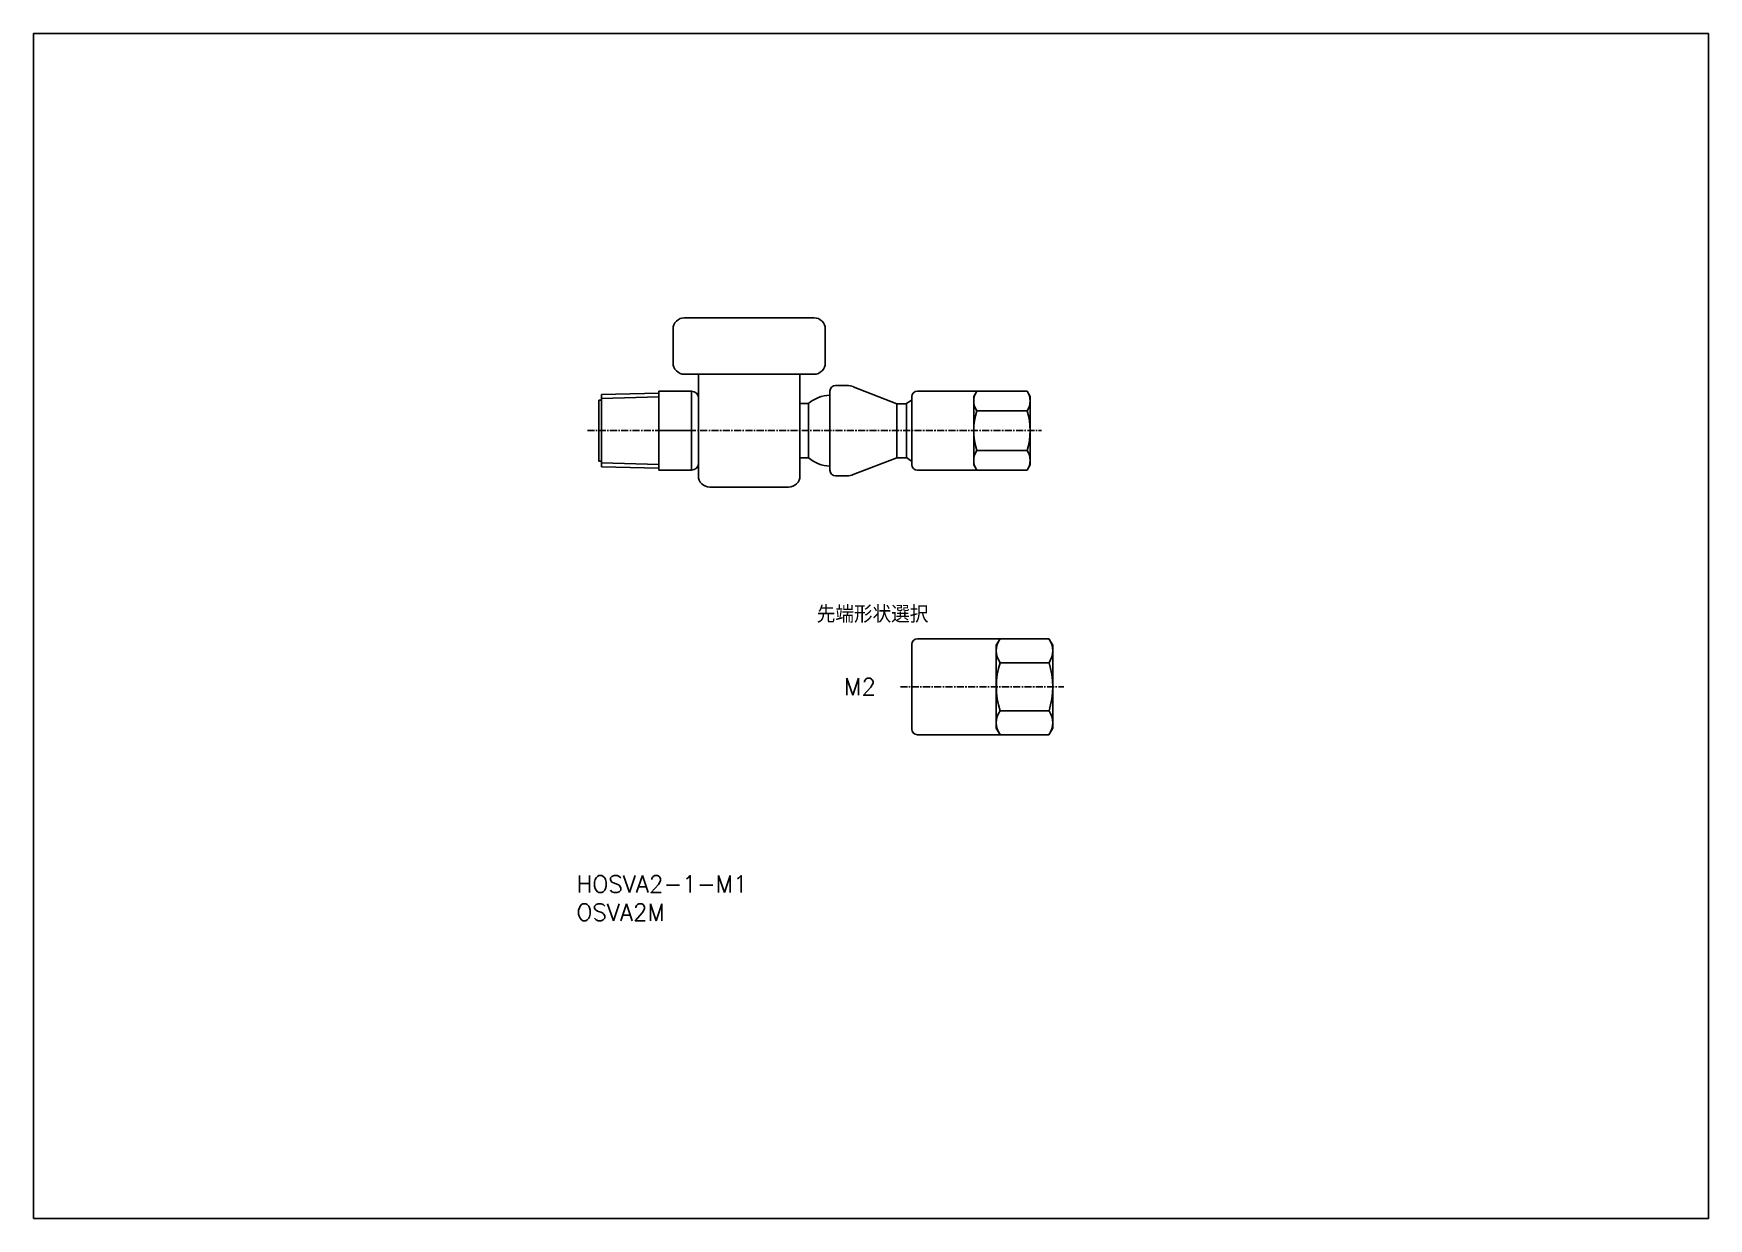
# Model space of a CAD drawing. Extents: x 0 to 297, y 0 to 210.
import ezdxf
from ezdxf.enums import TextEntityAlignment as Align

# ---------------------------------------------------------------- set-up
doc = ezdxf.new("R2010")
doc.units = 0
doc.linetypes.add('CENTER', pattern=[2, 1.25, -0.25, 0.25, -0.25])
doc.layers.get('0').update_dxf_attribs({"linetype": 'CONTINUOUS'})
doc.layers.get('DEFPOINTS').update_dxf_attribs({"linetype": 'CONTINUOUS'})
doc.layers.add('CENTER', color=1, linetype='CENTER')
doc.styles.get("Standard").update_dxf_attribs({"font": 'txt.shx', "bigfont": 'extfont.shx'})

msp = doc.modelspace()

# ---------------------------------------------------------------- linework, layer by layer
at = {"color": 7, "linetype": 'CONTINUOUS'}
for p, q in [((100.72, 146.02), (110.9, 146.27)), ((100.72, 146.02), (100.72, 133.22)), ((110.9, 146.62), (116.7, 146.62)), ((110.9, 146.62), (110.9, 132.62)), ((110.9, 146.62), (110.9, 132.62)), ((116.7, 146.62), (116.7, 132.62)), ((141.22, 146.62), (141.22, 133.76)), ((142.22, 147.62), (144.26, 147.62)), ((145.35, 147.41), (153.1, 144.4)), ((155.72, 133.62), (155.72, 145.62)), ((176.18, 146.62), (156.72, 146.62)), ((166.72, 145.68), (167.26, 146.62)), ((166.72, 133.56), (166.72, 145.68)), ((176.72, 145.68), (176.18, 146.62)), ((176.72, 133.56), (176.72, 145.68)), ((100.22, 145.05), (100.72, 145.05)), ((100.22, 145.05), (100.22, 134.19)), ((117.9, 145.42), (117.9, 133.82)), ((137.4, 144.44), (135.9, 144.44)), ((137.4, 144.44), (137.4, 134.8)), ((137.4, 144.22), (137.4, 135.02)), ((137.4, 142.79), (137.4, 139.62)), ((153.1, 144.4), (153.1, 134.83)), ((154.8, 144.4), (153.1, 144.4)), ((154.8, 144.4), (154.8, 134.83)), ((154.8, 144.4), (154.8, 134.83)), ((176.18, 143.12), (167.26, 143.12)), ((116.7, 139.62), (110.9, 139.62)), ((100.22, 134.19), (100.72, 134.19)), ((137.4, 134.8), (135.9, 134.8)), ((141.22, 133.76), (141.22, 132.62)), ((145.35, 131.82), (153.1, 134.83)), ((154.8, 134.83), (153.1, 134.83)), ((176.18, 136.12), (167.26, 136.12)), ((100.72, 133.22), (110.9, 132.97)), ((110.9, 132.62), (116.7, 132.62)), ((142.22, 131.62), (144.26, 131.62)), ((176.18, 132.62), (156.72, 132.62)), ((166.72, 133.56), (167.26, 132.62)), ((176.72, 133.56), (176.18, 132.62)), ((155.72, 86.74), (155.72, 101.74)), ((180.06, 102.74), (156.72, 102.74)), ((170.72, 101.61), (171.38, 102.74)), ((170.72, 86.88), (170.72, 101.61)), ((170.72, 86.88), (170.72, 101.61)), ((180.72, 101.61), (180.06, 102.74)), ((180.72, 86.88), (180.72, 101.61)), ((180.06, 98.49), (171.38, 98.49)), ((180.06, 89.99), (171.38, 89.99)), ((170.72, 86.88), (171.38, 85.74)), ((180.72, 86.88), (180.06, 85.74)), ((180.06, 85.74), (156.72, 85.74))]:
    msp.add_line(p, q, dxfattribs=at)
at = {"color": 3, "linetype": 'CONTINUOUS'}
for p, q in [((100.74, 145.34), (110.9, 145.59)), ((100.74, 133.9), (110.9, 133.65))]:
    msp.add_line(p, q, dxfattribs=at)
at = {"color": 7, "linetype": 'CONTINUOUS'}
for points in [[(115.4, 149.62), (138.4, 149.62, 0.414214), (140.4, 151.62), (140.4, 157.62, 0.414214), (138.4, 159.62), (115.4, 159.62, 0.414214), (113.4, 157.62), (113.4, 151.62, 0.414214)], [(119.9, 129.62), (133.9, 129.62, 0.414214), (135.9, 131.62), (135.9, 149.62), (117.9, 149.62), (117.9, 131.62, 0.414214)]]:
    msp.add_lwpolyline(points, format="xyb", close=True, dxfattribs=at)
for centre, radius, start, end in [((116.7, 145.42), 1.2, 0, 90), ((141.42, 139.62), 6.28, 91.8265, 129.8394), ((142.22, 146.62), 1, 90, 180), ((144.26, 144.62), 3, 68.7832, 90), ((156.72, 145.62), 1, 90, 180), ((169.82, 144.87), 3.1, 145.6157, 214.3843), ((173.62, 144.87), 3.1, 325.6157, 34.3843), ((158.82, 139.62), 6.25, 119.7357, 130.0309), ((178.3, 139.62), 11.58, 162.412, 197.588), ((165.14, 139.62), 11.58, 342.412, 17.588), ((116.7, 133.82), 1.2, 270, 0), ((141.42, 139.62), 6.28, 230.1606, 268.1735), ((158.82, 139.62), 6.25, 229.9691, 240.2643), ((169.82, 134.37), 3.1, 145.6157, 214.3843), ((173.62, 134.37), 3.1, 325.6157, 34.3843), ((142.22, 132.62), 1, 180, 270), ((144.26, 134.62), 3, 270, 291.2168), ((156.72, 133.62), 1, 180, 270), ((156.72, 101.74), 1, 90, 180), ((174.48, 100.62), 3.76, 145.6157, 214.3843), ((176.96, 100.62), 3.76, 325.6157, 34.3843), ((184.79, 94.24), 14.06, 162.412, 197.588), ((166.66, 94.24), 14.06, 342.412, 17.588), ((174.48, 87.87), 3.76, 145.6157, 214.3843), ((176.96, 87.87), 3.76, 325.6157, 34.3843), ((156.72, 86.74), 1, 180, 270)]:
    msp.add_arc(centre, radius, start, end, dxfattribs=at)
at = {"layer": 'CENTER', "color": 1, "linetype": 'CENTER'}
for p, q in [((98.22, 139.62), (178.72, 139.62)), ((153.72, 94.24), (182.72, 94.24))]:
    msp.add_line(p, q, dxfattribs=at)
at = {"layer": 'DEFPOINTS', "color": 7, "linetype": 'CONTINUOUS'}
msp.add_lwpolyline([(0, 0), (297, 0), (297, 210), (0, 210)], close=True, dxfattribs=at)

# ---------------------------------------------------------------- texts
at = {"color": 7, "linetype": 'CONTINUOUS'}
for s, p in [('先端形状選択', (138.88, 107.07)), ('M2', (143.72, 94.24)), ('HOSVA2-1-M1', (96.27, 59.27)), ('OSVA2M', (96.27, 54.27))]:
    msp.add_text(s, height=3, dxfattribs=at).set_placement(p, align=Align.MIDDLE_LEFT)

doc.saveas('drawing.dxf')
